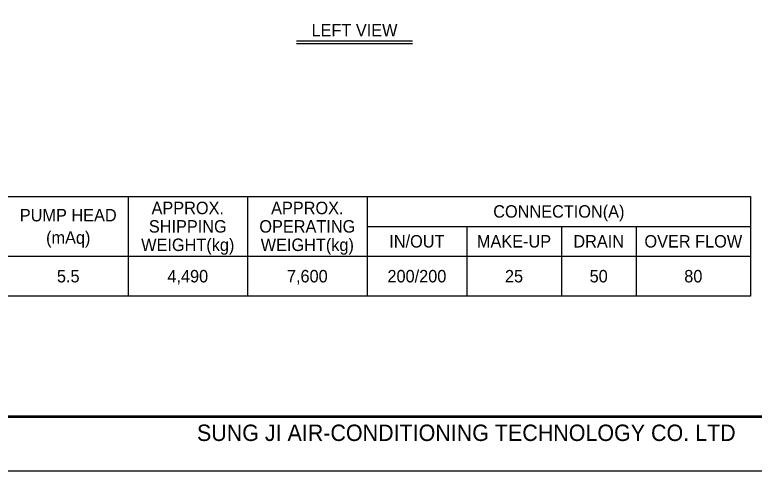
# Model space of a CAD drawing. Header units: millimetres. Extents: x 3026 to 35289, y 2869 to 25683.
# Drawn here: x 11947 to 22352, y 2869 to 9283 of the extents above; entities that cross this region are included whole.
import ezdxf
from ezdxf.enums import TextEntityAlignment as Align

# ---------------------------------------------------------------- set-up
doc = ezdxf.new("R2010")
doc.units = ezdxf.units.MM
for name, color, linetype in [('냉각탑_box', 1, 'Continuous'), ('냉각탑_form', 1, 'Continuous'), ('냉각탑_text', 3, 'Continuous')]:
    doc.layers.add(name, color=color, linetype=linetype)
doc.styles.add('돋움', font='Dotum.ttf')

# ---------------------------------------------------------------- blocks, each defined once
blk = doc.blocks.new('냉각탑form')
at = {"layer": 'Defpoints'}
blk.add_lwpolyline([(0, 297.07), (420.1, 297.07), (420.1, 0), (0, 0)], close=True, dxfattribs=at)
at = {"layer": '냉각탑_form', "const_width": 0.5}
blk.add_lwpolyline([(10, 287.07), (10, 10), (410.1, 10), (410.1, 287.07)], close=True, dxfattribs=at)
at = {"layer": '냉각탑_form', "style": '돋움'}
blk.add_text('SUNG JI AIR-CONDITIONING TECHNOLOGY CO. LTD', height=3.0007, dxfattribs=at).set_placement((149.5, 5.53))

msp = doc.modelspace()

# ---------------------------------------------------------------- linework, layer by layer
at = {"layer": '냉각탑_box'}
for p, q in [((15904.5, 8916.4), (17537.8, 8916.4)), ((15904.5, 8881.4), (17537.8, 8881.4)), ((13537.9, 6729.7), (13537.9, 5329.7)), ((15217.9, 6729.7), (15217.9, 5329.7)), ((16897.9, 6729.7), (16897.9, 5329.7)), ((16897.9, 6309.7), (22287.9, 6309.7)), ((18297.9, 6309.7), (18297.9, 5329.7)), ((19627.9, 6309.7), (19627.9, 5329.7)), ((20677.9, 6309.7), (20677.9, 5329.7)), ((7237.9, 5889.7), (22287.9, 5889.7))]:
    msp.add_line(p, q, dxfattribs=at)
msp.add_lwpolyline([(7237.9, 6729.7), (22287.9, 6729.7), (22287.9, 5329.7), (7237.9, 5329.7)], close=True, dxfattribs=at)

# ---------------------------------------------------------------- block references
at = {"layer": '냉각탑_form', "xscale": 76.7980057517581, "yscale": 76.7980057517581, "zscale": 76.7980057517581}
msp.add_blockref('냉각탑form', (3025.7, 2868.6), dxfattribs=at)

# ---------------------------------------------------------------- texts
at = {"layer": '냉각탑_text', "style": '돋움'}
for s, p in [('LEFT VIEW', (16721.1, 9068.1)), ('APPROX.', (14377.9, 6568.7)), ('APPROX.', (16057.9, 6568.7)), ('CONNECTION(A)', (19592.9, 6519.7)), ('PUMP HEAD', (12697.9, 6467.2)), ('SHIPPING', (14377.9, 6309.7)), ('OPERATING', (16057.9, 6309.7)), ('(mAq)', (12697.9, 6152.2)), ('WEIGHT(kg)', (14377.9, 6050.7)), ('WEIGHT(kg)', (16057.9, 6050.7)), ('IN/OUT', (17597.9, 6099.7)), ('MAKE-UP', (18962.9, 6099.7)), ('DRAIN', (20152.9, 6099.7)), ('OVER FLOW', (21482.9, 6099.7)), ('5.5', (12697.9, 5609.7)), ('4,490', (14377.9, 5609.7)), ('7,600', (16057.9, 5609.7)), ('200/200', (17597.9, 5609.7)), ('25', (18962.9, 5609.7)), ('50', (20152.9, 5609.7)), ('80', (21482.9, 5609.7))]:
    msp.add_text(s, height=175, dxfattribs=at).set_placement(p, align=Align.MIDDLE_CENTER)

doc.saveas('drawing.dxf')
